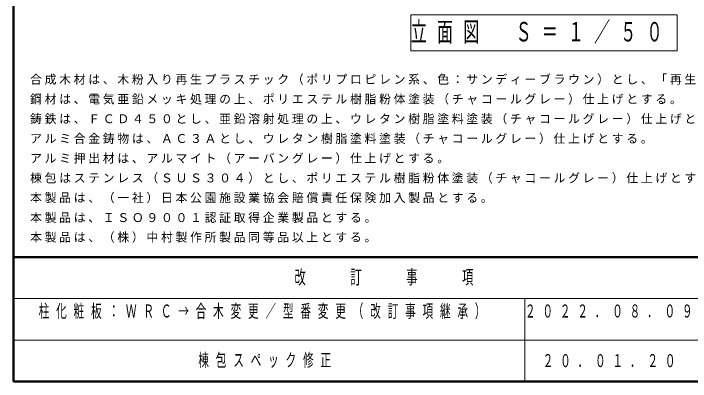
# Model space of a CAD drawing. Units: millimetres on the paper. Extents: x -365 to 10, y -38 to 257.
# Drawn here: x -365 to -250.5, y 0 to 62.2 of the extents above; entities that cross this region are included whole.
import ezdxf

# ---------------------------------------------------------------- set-up
doc = ezdxf.new("R2010")
doc.units = ezdxf.units.MM
doc.layers.add('LY_1', color=7, linetype='Continuous', lineweight=13)
doc.layers.add('LY_2', color=7, linetype='Continuous', lineweight=13)
doc.styles.add('ＭＳ ゴシック', font='')
doc.styles.get('ＭＳ ゴシック').set_extended_font_data('MS Gothic')

msp = doc.modelspace()

# ---------------------------------------------------------------- linework, layer by layer
at = {"layer": 'LY_1'}
for p, q in [((-297.819, 61.925), (-297.819, 55.869)), ((-252.763, 61.925), (-297.819, 61.925)), ((-252.763, 55.869), (-252.763, 61.925)), ((-297.819, 55.869), (-252.763, 55.869))]:
    msp.add_line(p, q, dxfattribs=at)
at = {"layer": 'LY_2', "lineweight": 50}
for p, q in [((-365, 257), (-365, 0)), ((-365, 21), (0, 21)), ((-365, 0), (0, 0))]:
    msp.add_line(p, q, dxfattribs=at)
at = {"layer": 'LY_2'}
for p, q in [((-365, 14), (-238.5, 14)), ((-278.5, 14), (-278.5, 0)), ((-365, 7), (-238.5, 7))]:
    msp.add_line(p, q, dxfattribs=at)

# ---------------------------------------------------------------- texts
at = {"layer": 'LY_1', "style": 'ＭＳ ゴシック'}
for s, insert, char_height, attachment_point in [('\\T1.64;\\W0.6;立面図\u3000Ｓ＝１／５０', (-297.791, 58.897), 3.299, 4), ('\\T1.23;合成木材は、木粉入り再生プラスチック（ポリプロピレン系、色：サンディーブラウン）とし、「再生有機系建材認定基準」適合品とする。', (-362.199, 50.096), 1.466, 7), ('\\T1.23;鋼材は、電気亜鉛メッキ処理の上、ポリエステル樹脂粉体塗装（チャコールグレー）仕上げとする。', (-362.199, 46.763), 1.466, 7), ('\\T1.23;鋳鉄は、ＦＣＤ４５０とし、亜鉛溶射処理の上、ウレタン樹脂塗料塗装（チャコールグレー）仕上げとする。', (-362.199, 43.43), 1.466, 7), ('\\T1.23;アルミ合金鋳物は、ＡＣ３Ａとし、ウレタン樹脂塗料塗装（チャコールグレー）仕上げとする。', (-362.199, 40.096), 1.466, 7), ('\\T1.23;アルミ押出材は、アルマイト（アーバングレー）仕上げとする。', (-362.199, 36.763), 1.466, 7), ('\\T1.23;棟包はステンレス（ＳＵＳ３０４）とし、ポリエステル樹脂粉体塗装（チャコールグレー）仕上げとする。', (-362.199, 33.43), 1.466, 7), ('\\T1.23;本製品は、（一社）日本公園施設業協会賠償責任保険加入製品とする。', (-362.199, 30.096), 1.466, 7), ('\\T1.23;本製品は、ＩＳＯ９００１認証取得企業製品とする。', (-362.199, 26.763), 1.466, 7), ('\\T1.23;本製品は、（株）中村製作所製品同等品以上とする。', (-362.199, 23.43), 1.466, 7), ('\\T1.64;\\W0.6;柱化粧板：ＷＲＣ→合木変更／型番変更（改訂事項継承）', (-360.75, 13), 2.199, 1), ('\\T1.64;\\W0.6;２０２２．０８．０９', (-278.5, 13), 2.199, 1), ('\\T1.64;\\W0.6;棟包スペック修正', (-333.75, 3.5), 2.199, 4), ('\\T1.64;\\W0.6;２０．０１．２０', (-275.5, 3.5), 2.199, 4)]:
    msp.add_mtext(s, dxfattribs=dict(at, insert=insert, char_height=char_height, attachment_point=attachment_point))
at = {"layer": 'LY_2', "color": 4, "insert": (-301.75, 17.5), "char_height": 2.346, "attachment_point": 5, "style": 'ＭＳ ゴシック'}
msp.add_mtext('\\T1.64;\\W0.6;改\u3000\u3000訂\u3000\u3000事\u3000\u3000項', dxfattribs=at)

doc.saveas('drawing.dxf')
